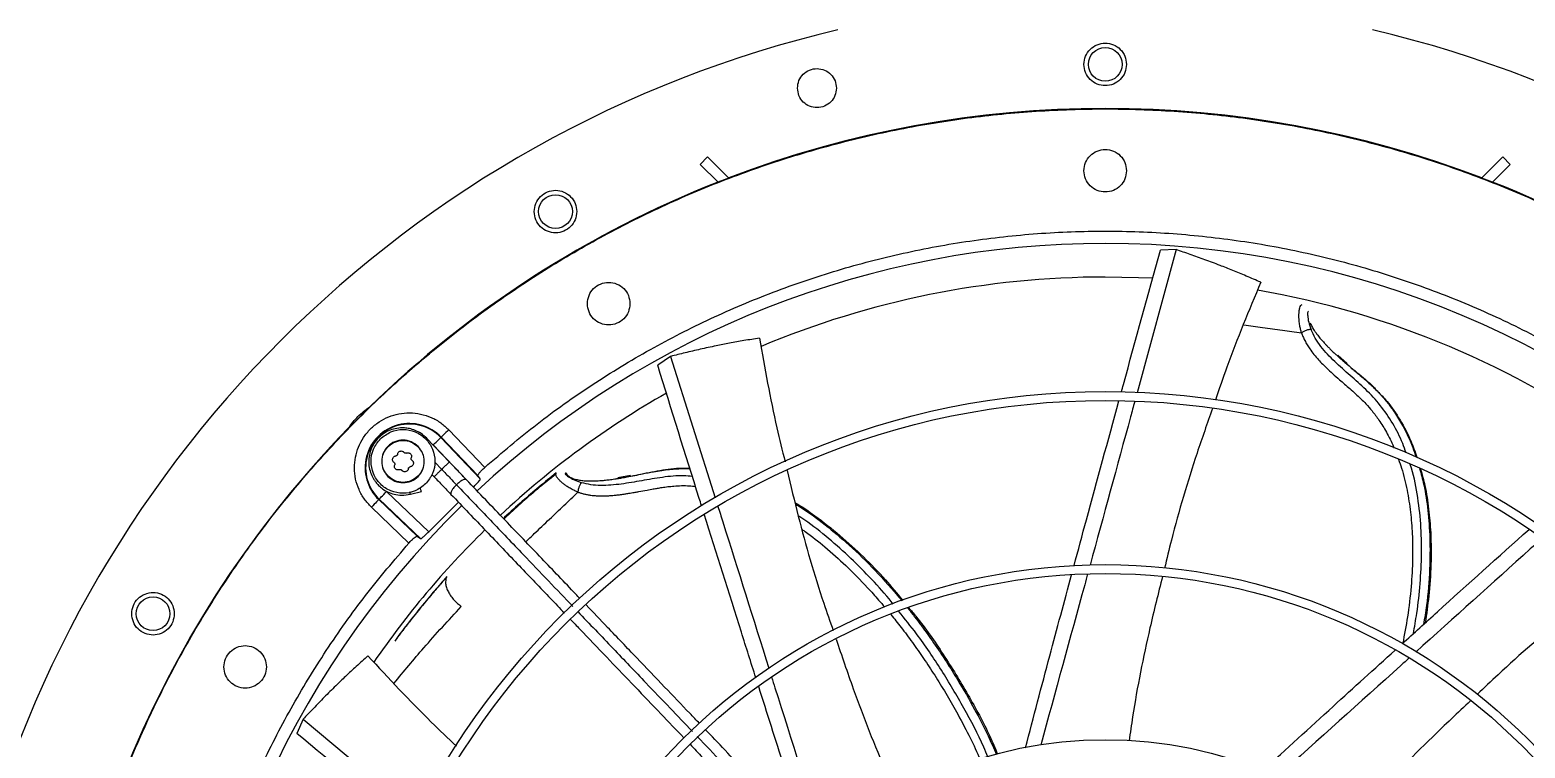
# Model space of a CAD drawing. Header units: inches. Extents: x 1229 to 1453, y -1023 to -720.
# Drawn here: x 1365.03 to 1381.62, y -740.65 to -732.67 of the extents above; entities that cross this region are included whole.
import ezdxf

# ---------------------------------------------------------------- set-up
doc = ezdxf.new("R2010")
doc.units = ezdxf.units.IN
doc.header["$MEASUREMENT"] = 0

msp = doc.modelspace()

# ---------------------------------------------------------------- linework, layer by layer
at = {"color": 18, "linetype": 'Continuous', "lineweight": 25, "true_color": 0x000000}
for p, q in [((1372.5485, -734.0827), (1372.4666, -734.1678)), ((1372.4666, -734.1678), (1372.664, -734.3652)), ((1372.7843, -734.3185), (1372.5485, -734.0827)), ((1381.1392, -734.3185), (1381.375, -734.0827)), ((1381.4569, -734.1678), (1381.2596, -734.3652)), ((1381.375, -734.0827), (1381.4569, -734.1678)), ((1377.7482, -735.1136), (1377.3153, -736.7039)), ((1377.7482, -735.1136), (1377.576, -735.1179)), ((1372.1369, -736.2995), (1371.9944, -736.3962)), ((1372.1369, -736.2995), (1372.6322, -737.8699)), ((1379.6465, -736.3793), (1379.5418, -736.2871)), ((1369.6827, -737.4727), (1369.4296, -737.2079)), ((1369.5867, -737.2007), (1369.5908, -737.1969)), ((1370.0249, -737.6591), (1369.5867, -737.2007)), ((1369.5908, -737.1969), (1369.998, -737.6229)), ((1369.6761, -737.1153), (1370.0745, -737.532)), ((1369.9494, -737.751), (1369.5014, -737.2823)), ((1369.5211, -737.4746), (1369.5973, -737.5543)), ((1369.488, -737.6109), (1369.5119, -737.6359)), ((1370.0249, -737.6591), (1369.998, -737.6229)), ((1370.9696, -737.6015), (1370.9707, -737.6039)), ((1370.9784, -737.5953), (1370.9698, -737.5973)), ((1370.9784, -737.5953), (1370.9801, -737.5988)), ((1370.9826, -737.6008), (1370.9784, -737.5953)), ((1370.9868, -737.6097), (1370.9857, -737.6062)), ((1371.6918, -737.6243), (1371.5519, -737.6491)), ((1368.9833, -737.8004), (1369.452, -738.2484)), ((1369.2486, -737.8314), (1369.3708, -737.8016)), ((1369.233, -738.3736), (1368.8162, -737.9752)), ((1368.8978, -737.8898), (1368.9017, -737.8858)), ((1369.3239, -738.2971), (1368.8978, -737.8898)), ((1369.3601, -738.324), (1368.9017, -737.8858)), ((1369.452, -738.2484), (1369.7819, -737.9185)), ((1369.3239, -738.2971), (1369.3601, -738.324)), ((1368.0581, -740.3306), (1367.9904, -740.4889)), ((1368.0581, -740.3306), (1369.3219, -741.3824))]:
    msp.add_line(p, q, dxfattribs=at)
at = {"color": 18, "linetype": 'Continuous', "lineweight": 25, "true_color": 0x000000, "flags": 128}
for points in [[(1377.4881, -735.4324), (1377.332, -735.4252), (1376.9618, -735.4183)], [(1369.5014, -737.2823), (1369.5178, -737.2666), (1369.5337, -737.2514), (1369.5483, -737.2374), (1369.5612, -737.2251), (1369.5718, -737.2149), (1369.5798, -737.2073), (1369.5848, -737.2025), (1369.5867, -737.2007)], [(1369.6761, -737.1153), (1369.6596, -737.131), (1369.6438, -737.1462), (1369.6292, -737.1602), (1369.6163, -737.1725), (1369.6057, -737.1826), (1369.5977, -737.1902), (1369.5926, -737.195), (1369.5908, -737.1969)], [(1368.9017, -737.8858), (1368.9035, -737.8839), (1368.9083, -737.8788), (1368.9159, -737.8709), (1368.9261, -737.8602), (1368.9384, -737.8474), (1368.9524, -737.8327), (1368.9675, -737.8169), (1368.9833, -737.8004)], [(1368.8978, -737.8898), (1368.896, -737.8917), (1368.8912, -737.8967), (1368.8836, -737.9047), (1368.8734, -737.9153), (1368.8611, -737.9282), (1368.8471, -737.9428), (1368.832, -737.9587), (1368.8162, -737.9752)]]:
    msp.add_lwpolyline(points, dxfattribs=at)
at = {"color": 18, "linetype": 'Continuous', "lineweight": 25, "true_color": 0x000000}
for centre, radius in [((1376.9618, -733.0561), 0.1875), ((1376.9618, -745.2608), 11.7126), ((1370.8594, -734.6912), 0.1875), ((1376.9618, -745.2608), 8.5704), ((1376.9618, -745.2608), 8.472), ((1376.9618, -745.2608), 6.6478), ((1376.9618, -745.2608), 6.5493), ((1366.3922, -739.1584), 0.1875), ((1376.9618, -745.2608), 4.7037)]:
    msp.add_circle(centre, radius, dxfattribs=at)
for centre, radius, start, end in [((1376.9618, -745.2608), 12.9331, 103.26667, 166.73333), ((1376.9618, -745.2608), 12.9331, 13.26667, 76.73333), ((1376.9618, -745.2608), 11.7147, 69.09994, 110.90006), ((1376.9618, -745.2608), 11.7147, 111.53134, 134.20264), ((1376.9618, -745.2608), 11.7147, 45.79736, 68.46866), ((1376.9618, -745.2608), 10.2157, 90, 133.03686), ((1376.9618, -745.2608), 10.2157, 44.36303, 90), ((1376.9618, -745.2608), 9.8425, 90, 112.84339), ((1376.9618, -745.2608), 9.8425, 54.20961, 80.11304), ((1376.9618, -745.2608), 9.8425, 119.66087, 133.01249), ((1369.2365, -737.5355), 0.4901, 43.70945, 226.29055), ((1376.9618, -745.2608), 11.7147, 135.79736, 158.46866), ((1369.2365, -737.5355), 0.4845, 43.70945, 226.29055), ((1376.9618, -745.2608), 10.2157, 134.36248, 223.03765), ((1376.9618, -745.2608), 9.8425, 134.38828, 145.56385)]:
    msp.add_arc(centre, radius, start, end, dxfattribs=at)
for points, knots in [([(1376.7255, -733.0561), (1376.7291, -733.0253), (1376.7361, -732.9635), (1376.7906, -732.8849), (1376.8688, -732.8322), (1376.9618, -732.8137), (1377.0547, -732.8322), (1377.1329, -732.8849), (1377.1874, -732.9635), (1377.1945, -733.0253), (1377.198, -733.0561)], [0, 0, 0, 0, 0.1245349, 0.2497054, 0.3748574, 0.4999969, 0.6251426, 0.7502946, 0.8754651, 1, 1, 1, 1]), ([(1377.198, -733.0561), (1377.1944, -733.0873), (1377.1872, -733.1495), (1377.1321, -733.228), (1377.0541, -733.2801), (1376.9618, -733.2984), (1376.8694, -733.2801), (1376.7914, -733.228), (1376.7364, -733.1495), (1376.7292, -733.0873), (1376.7255, -733.0561)], [0, 0, 0, 0, 0.1262511, 0.2513295, 0.3756274, 0.5000031, 0.6243726, 0.7486705, 0.8737489, 1, 1, 1, 1]), ([(1373.5457, -733.3198), (1373.5489, -733.2914), (1373.5555, -733.2346), (1373.6057, -733.1625), (1373.6775, -733.1144), (1373.7629, -733.0976), (1373.8481, -733.1149), (1373.9196, -733.1634), (1373.9692, -733.2355), (1373.9755, -733.2918), (1373.9787, -733.3198)], [0, 0, 0, 0, 0.1252412, 0.2504823, 0.3757092, 0.5009322, 0.6261603, 0.7514072, 0.8764868, 1, 1, 1, 1]), ([(1373.9787, -733.3198), (1373.9754, -733.3483), (1373.9689, -733.405), (1373.9189, -733.4769), (1373.8477, -733.5249), (1373.763, -733.5419), (1373.6781, -733.5255), (1373.6063, -733.4778), (1373.5556, -733.4056), (1373.549, -733.3484), (1373.5457, -733.3198)], [0, 0, 0, 0, 0.1255135, 0.2499867, 0.3743935, 0.4988922, 0.6232597, 0.7479394, 0.8738314, 1, 1, 1, 1]), ([(1365.2522, -745.2608), (1365.2571, -745.0053), (1365.2667, -744.4944), (1365.3447, -743.7313), (1365.4689, -742.9748), (1365.6432, -742.228), (1365.8657, -741.4942), (1366.1359, -740.7766), (1366.4523, -740.0781), (1366.8138, -739.4019), (1367.2187, -738.7507), (1367.6653, -738.1274), (1368.1518, -737.5347), (1368.676, -736.975), (1369.2356, -736.4508), (1369.8284, -735.9644), (1370.4517, -735.5177), (1371.1028, -735.1128), (1371.7791, -734.7513), (1372.4775, -734.4349), (1373.1952, -734.1648), (1373.929, -733.9422), (1374.6757, -733.7681), (1375.4323, -733.6432), (1376.1954, -733.568), (1376.9618, -733.5429), (1377.7282, -733.568), (1378.4913, -733.6432), (1379.2478, -733.7681), (1379.9946, -733.9422), (1380.7284, -734.1648), (1381.446, -734.4349), (1382.1445, -734.7513), (1382.8207, -735.1128), (1383.4719, -735.5177), (1384.0952, -735.9644), (1384.6879, -736.4508), (1385.2476, -736.975), (1385.7717, -737.5347), (1386.2582, -738.1274), (1386.7048, -738.7507), (1387.1098, -739.4019), (1387.4712, -740.0781), (1387.7877, -740.7766), (1388.0578, -741.4942), (1388.2803, -742.228), (1388.4547, -742.9748), (1388.5788, -743.7313), (1388.6568, -744.4944), (1388.6665, -745.0053), (1388.6713, -745.2608)], [0, 0, 0, 0, 0.0208333, 0.0416667, 0.0625, 0.0833333, 0.1041667, 0.125, 0.1458333, 0.1666667, 0.1875, 0.2083334, 0.2291667, 0.25, 0.2708334, 0.2916666, 0.3125, 0.3333333, 0.3541667, 0.375, 0.3958333, 0.4166666, 0.4375001, 0.4583333, 0.4791667, 0.5, 0.5208333, 0.5416667, 0.5625, 0.5833334, 0.6041667, 0.625, 0.6458334, 0.6666667, 0.6875, 0.7083334, 0.7291667, 0.75, 0.7708333, 0.7916667, 0.8125, 0.8333333, 0.8541667, 0.875, 0.8958333, 0.9166667, 0.9375, 0.9583333, 0.9791667, 1, 1, 1, 1]), ([(1376.7255, -734.2372), (1376.7291, -734.2063), (1376.7362, -734.1444), (1376.7908, -734.0658), (1376.8689, -734.0133), (1376.9618, -733.9948), (1377.0546, -734.0133), (1377.1327, -734.0658), (1377.1873, -734.1444), (1377.1944, -734.2063), (1377.198, -734.2372)], [0, 0, 0, 0, 0.1249991, 0.2500007, 0.3749975, 0.4999969, 0.6250025, 0.7499993, 0.8750009, 1, 1, 1, 1]), ([(1377.198, -734.2372), (1377.1944, -734.2681), (1377.1873, -734.3299), (1377.1327, -734.4086), (1377.0546, -734.4611), (1376.9618, -734.4795), (1376.8689, -734.4611), (1376.7908, -734.4086), (1376.7362, -734.3299), (1376.7291, -734.2681), (1376.7255, -734.2372)], [0, 0, 0, 0, 0.1249991, 0.2500007, 0.3749975, 0.5000031, 0.6250025, 0.7499993, 0.8750009, 1, 1, 1, 1]), ([(1370.6232, -734.6912), (1370.6268, -734.6602), (1370.6339, -734.5981), (1370.689, -734.5193), (1370.7676, -734.4668), (1370.8609, -734.4488), (1370.954, -734.4679), (1371.0317, -734.5212), (1371.0853, -734.5997), (1371.0922, -734.6608), (1371.0956, -734.6912)], [0, 0, 0, 0, 0.12549, 0.2509626, 0.3764296, 0.5019059, 0.6273907, 0.7528825, 0.8772355, 1, 1, 1, 1]), ([(1371.0956, -734.6912), (1371.0921, -734.722), (1371.0851, -734.7836), (1371.0309, -734.862), (1370.9534, -734.9146), (1370.8611, -734.9335), (1370.7684, -734.9158), (1370.6896, -734.8638), (1370.6341, -734.7849), (1370.6268, -734.7224), (1370.6232, -734.6912)], [0, 0, 0, 0, 0.1245781, 0.2488759, 0.3733742, 0.4977534, 0.6221004, 0.7475169, 0.8737596, 1, 1, 1, 1]), ([(1370.0745, -737.532), (1370.2656, -737.3689), (1370.6476, -737.0425), (1371.2639, -736.6075), (1371.9078, -736.2154), (1372.5792, -735.872), (1373.2735, -735.5781), (1373.9875, -735.3355), (1374.7171, -735.1455), (1375.4587, -735.009), (1376.2082, -734.9269), (1376.9618, -734.8994), (1377.7153, -734.9269), (1378.4648, -735.009), (1379.2064, -735.1455), (1379.9361, -735.3355), (1380.65, -735.5781), (1381.3444, -735.872), (1382.0157, -736.2154), (1382.6596, -736.6075), (1383.2759, -737.0425), (1383.658, -737.3689), (1383.849, -737.532)], [0, 0, 0, 0, 0.04999991, 0.09999992, 0.14999988, 0.19999993, 0.25, 0.30000004, 0.35000001, 0.40000012, 0.45000007, 0.49999985, 0.54999995, 0.5999999, 0.65000001, 0.69999997, 0.75000002, 0.80000009, 0.85, 0.89999996, 0.94999997, 1, 1, 1, 1]), ([(1377.1408, -736.6945), (1377.1483, -736.6673), (1377.2922, -736.14), (1377.4379, -735.6154), (1377.576, -735.1179)], [0, 0, 0, 0, 0.0516093, 1, 1, 1, 1]), ([(1378.6883, -735.4763), (1378.6348, -735.453), (1378.5315, -735.4078), (1378.3806, -735.3457), (1378.2275, -735.2851), (1378.0703, -735.2259), (1377.9076, -735.1674), (1377.8006, -735.1313), (1377.7482, -735.1136)], [0, 0, 0, 0, 0.1737125, 0.335418, 0.4850755, 0.6632663, 0.8349168, 1, 1, 1, 1]), ([(1371.2137, -735.7141), (1371.2173, -735.6831), (1371.2244, -735.6213), (1371.279, -735.5427), (1371.3571, -735.4901), (1371.45, -735.4717), (1371.5428, -735.4901), (1371.6209, -735.5427), (1371.6755, -735.6213), (1371.6826, -735.6831), (1371.6862, -735.7141)], [0, 0, 0, 0, 0.1249991, 0.2499977, 0.3749989, 0.4999982, 0.6249976, 0.7499987, 0.8750009, 1, 1, 1, 1]), ([(1378.6883, -735.4763), (1378.5573, -735.7889), (1378.3766, -736.2202), (1378.2264, -736.6628), (1378.185, -736.7848)], [0, 0, 0, 0, 0.7245334, 1, 1, 1, 1]), ([(1371.6862, -735.7141), (1371.6826, -735.745), (1371.6755, -735.8068), (1371.6209, -735.8854), (1371.5428, -735.938), (1371.45, -735.9564), (1371.3571, -735.938), (1371.279, -735.8854), (1371.2244, -735.8068), (1371.2173, -735.745), (1371.2137, -735.7141)], [0, 0, 0, 0, 0.1249998, 0.2500013, 0.3750024, 0.5000018, 0.6250011, 0.7500022, 0.8750002, 1, 1, 1, 1]), ([(1379.14, -736.0372), (1379.1365, -736.0251), (1379.1286, -735.9979), (1379.1197, -735.9531), (1379.114, -735.9084), (1379.1116, -735.8674), (1379.1118, -735.8315), (1379.1146, -735.7941), (1379.1211, -735.7599), (1379.1314, -735.7293), (1379.1413, -735.7258), (1379.1465, -735.724)], [0, 0, 0, 0, 0.0797533, 0.1782755, 0.2969961, 0.3878827, 0.4805779, 0.5825761, 0.7201844, 0.853487, 1, 1, 1, 1]), ([(1379.2175, -735.798), (1379.2141, -735.7986), (1379.2071, -735.7999), (1379.2076, -735.8472), (1379.2166, -735.9157), (1379.2362, -735.9738), (1379.2461, -736.0028)], [0, 0, 0, 0, 0.2444645, 0.4943335, 0.7479228, 1, 1, 1, 1]), ([(1378.4996, -735.9488), (1378.5695, -735.9586), (1378.7124, -735.9787), (1378.9258, -736.009), (1379.0693, -736.0279), (1379.14, -736.0372)], [0, 0, 0, 0, 0.326792, 0.6684213, 1, 1, 1, 1]), ([(1379.2461, -736.0028), (1379.2436, -736.0023), (1379.2384, -736.0012), (1379.2274, -736.0017), (1379.214, -736.004), (1379.1985, -736.0083), (1379.1823, -736.0142), (1379.1666, -736.0214), (1379.1521, -736.0292), (1379.1439, -736.0346), (1379.14, -736.0372)], [0, 0, 0, 0, 0.1149807, 0.2381364, 0.3674316, 0.500006, 0.6325778, 0.7618708, 0.8850249, 1, 1, 1, 1]), ([(1379.14, -736.0372), (1379.1452, -736.0515), (1379.156, -736.081), (1379.1769, -736.1254), (1379.2019, -736.1708), (1379.2355, -736.2229), (1379.2777, -736.279), (1379.3265, -736.3355), (1379.3745, -736.3859), (1379.4262, -736.4364), (1379.4888, -736.4941), (1379.574, -736.5694), (1379.6605, -736.6436), (1379.7396, -736.7136), (1379.7997, -736.7698), (1379.8612, -736.8322), (1379.9292, -736.9104), (1380.0064, -737.0135), (1380.0876, -737.1457), (1380.1425, -737.2517), (1380.1675, -737.3145), (1380.1699, -737.3205)], [0, 0, 0, 0, 0.0273161, 0.0563296, 0.0869677, 0.1187169, 0.165398, 0.2104306, 0.2503315, 0.2887063, 0.3394777, 0.4034158, 0.4948598, 0.5485889, 0.5987234, 0.6476001, 0.7107189, 0.7885468, 0.8811132, 0.9885517, 1, 1, 1, 1]), ([(1379.2346, -735.9263), (1379.241, -735.9399), (1379.2536, -735.9672), (1379.2778, -736.0059), (1379.3024, -736.0413), (1379.3295, -736.0768), (1379.3633, -736.1173), (1379.3963, -736.1538), (1379.425, -736.1839), (1379.45, -736.2093), (1379.4783, -736.237), (1379.5068, -736.2641), (1379.526, -736.2817), (1379.5345, -736.2895)], [0, 0, 0, 0, 0.1176237, 0.2352945, 0.3088833, 0.3993932, 0.5172332, 0.6329833, 0.696085, 0.7668556, 0.8452754, 0.9312976, 1, 1, 1, 1]), ([(1380.3014, -737.3723), (1380.2893, -737.3369), (1380.25, -737.2224), (1380.1558, -737.0426), (1380.019, -736.8393), (1379.8561, -736.6658), (1379.6818, -736.5134), (1379.5091, -736.3616), (1379.3763, -736.2216), (1379.2901, -736.0984), (1379.2606, -736.0344), (1379.2461, -736.0028)], [0, 0, 0, 0, 0.06172613, 0.20011546, 0.33879339, 0.47720265, 0.61248728, 0.74506003, 0.87459915, 0.93807949, 1, 1, 1, 1]), ([(1373.1239, -736.0963), (1373.0663, -736.1056), (1372.955, -736.1235), (1372.7944, -736.1528), (1372.6328, -736.1846), (1372.4686, -736.2198), (1372.3001, -736.2586), (1372.1906, -736.2861), (1372.1369, -736.2995)], [0, 0, 0, 0, 0.1737121, 0.3354186, 0.4850768, 0.6632669, 0.834917, 1, 1, 1, 1]), ([(1373.1239, -736.0963), (1373.1827, -736.4301), (1373.2639, -736.8908), (1373.3769, -737.3444), (1373.408, -737.4695)], [0, 0, 0, 0, 0.7243415, 1, 1, 1, 1]), ([(1379.5345, -736.2895), (1379.5376, -736.2924), (1379.5465, -736.3006), (1379.563, -736.3154), (1379.585, -736.3349), (1379.6085, -736.3553), (1379.6304, -736.3742), (1379.6484, -736.3896), (1379.6919, -736.4265), (1379.7503, -736.4754), (1379.8211, -736.5356), (1379.8763, -736.5841), (1379.928, -736.6317), (1379.9791, -736.6819), (1380.0289, -736.7353), (1380.0901, -736.8071), (1380.167, -736.909), (1380.2463, -737.0354), (1380.3174, -737.1731), (1380.3718, -737.2961), (1380.4001, -737.3804), (1380.412, -737.4158)], [0, 0, 0, 0, 0.0086914, 0.0251817, 0.0460005, 0.0700226, 0.0901404, 0.1065454, 0.1195357, 0.2099486, 0.2672003, 0.3159831, 0.3655041, 0.4157714, 0.4667558, 0.5184192, 0.6120875, 0.7302013, 0.8225324, 0.9257043, 1, 1, 1, 1]), ([(1372.4804, -737.9565), (1372.472, -737.93), (1372.3082, -737.4091), (1372.1472, -736.8894), (1371.9944, -736.3962)], [0, 0, 0, 0, 0.0508104, 1, 1, 1, 1]), ([(1379.6466, -736.3859), (1379.6751, -736.4102), (1379.7669, -736.4885), (1379.8831, -736.5778), (1379.9585, -736.6603), (1379.9778, -736.6814)], [0, 0, 0, 0, 0.2506941, 0.8084089, 1, 1, 1, 1]), ([(1379.9834, -736.6873), (1380.0197, -736.724), (1380.1142, -736.8195), (1380.2386, -737.0051), (1380.3498, -737.214), (1380.3997, -737.3581), (1380.4212, -737.4199)], [0, 0, 0, 0, 0.1847245, 0.4810938, 0.7775394, 1, 1, 1, 1]), ([(1368.5637, -737.0933), (1368.5963, -737.049), (1368.6614, -736.9604), (1368.75, -736.8953), (1368.7943, -736.8628)], [0, 0, 0, 0, 0.5000028, 1, 1, 1, 1]), ([(1376.6159, -738.6238), (1376.6615, -738.4542), (1376.8258, -737.8431), (1376.9928, -737.2346), (1377.1134, -736.795)], [0, 0, 0, 0, 0.2775205, 1, 1, 1, 1]), ([(1377.2886, -736.802), (1377.2733, -736.8584), (1377.1087, -737.4631), (1376.9429, -738.0698), (1376.7926, -738.6199)], [0, 0, 0, 0, 0.0932151, 1, 1, 1, 1]), ([(1378.1526, -736.8782), (1378.0944, -737.0432), (1377.9245, -737.5246), (1377.748, -738.1173), (1377.6449, -738.5479), (1377.6199, -738.6524)], [0, 0, 0, 0, 0.2831934, 0.8261353, 1, 1, 1, 1]), ([(1368.8162, -737.9752), (1368.7893, -737.9463), (1368.7345, -737.8877), (1368.6755, -737.7803), (1368.6374, -737.6628), (1368.6243, -737.5406), (1368.6353, -737.4205), (1368.6692, -737.3056), (1368.7255, -737.1982), (1368.8035, -737.1025), (1368.8991, -737.0245), (1369.0065, -736.9683), (1369.1215, -736.9344), (1369.2415, -736.9233), (1369.3638, -736.9364), (1369.4813, -736.9745), (1369.5886, -737.0335), (1369.6473, -737.0883), (1369.6761, -737.1153)], [0, 0, 0, 0, 0.0609947, 0.1240598, 0.1879932, 0.2514896, 0.3132964, 0.3737125, 0.4362122, 0.4999988, 0.5637862, 0.626287, 0.6867033, 0.7485096, 0.8120063, 0.8759386, 0.9390043, 1, 1, 1, 1]), ([(1369.4311, -737.2095), (1369.4106, -737.1906), (1369.3717, -737.1548), (1369.3048, -737.1205), (1369.2423, -737.1011), (1369.1737, -737.0918), (1369.1006, -737.0958), (1369.0232, -737.1172), (1368.9537, -737.1531), (1368.8924, -737.2033), (1368.8427, -737.2658), (1368.8073, -737.3372), (1368.7877, -737.4146), (1368.7848, -737.4938), (1368.7982, -737.5697), (1368.821, -737.6274), (1368.8447, -737.669), (1368.8672, -737.7009), (1368.8978, -737.7355), (1368.9405, -737.7723), (1368.9975, -737.807), (1369.0697, -737.8335), (1369.1566, -737.8466), (1369.2173, -737.8366), (1369.2493, -737.8313)], [0, 0, 0, 0, 0.0533831, 0.1009344, 0.1426439, 0.1785059, 0.2332135, 0.2817711, 0.3315184, 0.3821159, 0.4327466, 0.4833787, 0.5340106, 0.5846419, 0.6342275, 0.6807576, 0.7028805, 0.7260425, 0.7554166, 0.7913145, 0.8337298, 0.8826566, 0.938083, 1, 1, 1, 1]), ([(1368.9163, -737.2154), (1368.9529, -737.1863), (1369.026, -737.1283), (1369.1674, -737.1028), (1369.3059, -737.1299), (1369.424, -737.2088), (1369.5029, -737.3269), (1369.53, -737.4655), (1369.5045, -737.6068), (1369.4465, -737.6799), (1369.4174, -737.7165)], [0, 0, 0, 0, 0.1249999, 0.2500017, 0.3749993, 0.5000028, 0.6250011, 0.7500014, 0.8750017, 1, 1, 1, 1]), ([(1369.4311, -737.2095), (1369.4306, -737.21), (1369.4299, -737.2106), (1369.4219, -737.2183), (1369.4204, -737.2198)], [0, 0, 0, 0, 0.81299953, 1, 1, 1, 1]), ([(1369.4174, -737.7165), (1369.3809, -737.7455), (1369.3078, -737.8035), (1369.1664, -737.829), (1369.0279, -737.8019), (1368.9098, -737.723), (1368.8309, -737.6049), (1368.8038, -737.4664), (1368.8293, -737.325), (1368.8873, -737.2519), (1368.9163, -737.2154)], [0, 0, 0, 0, 0.1250027, 0.2499997, 0.375001, 0.5000001, 0.6250003, 0.7500001, 0.8749998, 1, 1, 1, 1]), ([(1369.3339, -737.2989), (1369.3095, -737.2795), (1369.2608, -737.2408), (1369.1666, -737.2239), (1369.0742, -737.2419), (1368.9955, -737.2945), (1368.9429, -737.3732), (1368.9248, -737.4656), (1368.9418, -737.5598), (1368.9805, -737.6086), (1368.9999, -737.633)], [0, 0, 0, 0, 0.1250006, 0.2499996, 0.3749985, 0.4999991, 0.6250002, 0.7499996, 0.8749982, 1, 1, 1, 1]), ([(1369.0023, -737.6305), (1368.9832, -737.6065), (1368.9451, -737.5585), (1368.9284, -737.4656), (1368.9462, -737.3746), (1368.998, -737.297), (1369.0756, -737.2452), (1369.1666, -737.2274), (1369.2594, -737.2441), (1369.3075, -737.2823), (1369.3315, -737.3013)], [0, 0, 0, 0, 0.1250013, 0.2500004, 0.3749996, 0.5000009, 0.6250024, 0.7500004, 0.8749985, 1, 1, 1, 1]), ([(1368.9999, -737.633), (1369.0242, -737.6523), (1369.073, -737.691), (1369.1672, -737.708), (1369.2596, -737.6899), (1369.3383, -737.6373), (1369.3909, -737.5586), (1369.4089, -737.4662), (1369.392, -737.372), (1369.3533, -737.3233), (1369.3339, -737.2989)], [0, 0, 0, 0, 0.1250015, 0.2500013, 0.3750011, 0.5000027, 0.6250018, 0.7500013, 0.8750016, 1, 1, 1, 1]), ([(1369.3315, -737.3013), (1369.3506, -737.3253), (1369.3887, -737.3734), (1369.4054, -737.4662), (1369.3876, -737.5572), (1369.3358, -737.6348), (1369.2582, -737.6867), (1369.1672, -737.7045), (1369.0743, -737.6877), (1369.0263, -737.6496), (1369.0023, -737.6305)], [0, 0, 0, 0, 0.1249984, 0.2499994, 0.3750005, 0.4999989, 0.6250006, 0.7499994, 0.8749982, 1, 1, 1, 1]), ([(1369.1068, -737.3855), (1369.1077, -737.3813), (1369.1095, -737.3735), (1369.1164, -737.3635), (1369.1253, -737.356), (1369.1362, -737.3513), (1369.1479, -737.3499), (1369.1594, -737.352), (1369.1704, -737.3572), (1369.1758, -737.3631), (1369.1787, -737.3662)], [0, 0, 0, 0, 0.1362469, 0.2546153, 0.3795906, 0.5000319, 0.6204035, 0.7454565, 0.863771, 1, 1, 1, 1]), ([(1369.2065, -737.3737), (1369.204, -737.3744), (1369.1991, -737.3759), (1369.1912, -737.375), (1369.184, -737.3719), (1369.1805, -737.3681), (1369.1787, -737.3662)], [0, 0, 0, 0, 0.2559954, 0.4999227, 0.7439205, 1, 1, 1, 1]), ([(1369.2065, -737.3737), (1369.2106, -737.3724), (1369.2182, -737.37), (1369.2303, -737.371), (1369.2414, -737.3748), (1369.2474, -737.3799), (1369.2504, -737.3824)], [0, 0, 0, 0, 0.2724809, 0.5090867, 0.7591268, 1, 1, 1, 1]), ([(1369.0672, -737.4778), (1369.064, -737.4749), (1369.0582, -737.4694), (1369.0529, -737.4585), (1369.0509, -737.447), (1369.0523, -737.4352), (1369.0569, -737.4243), (1369.0645, -737.4154), (1369.0745, -737.4085), (1369.0823, -737.4068), (1369.0865, -737.4058)], [0, 0, 0, 0, 0.13623757, 0.25456346, 0.37957184, 0.49997541, 0.62037304, 0.74539729, 0.86373723, 1, 1, 1, 1]), ([(1369.0672, -737.4778), (1369.0691, -737.4795), (1369.0729, -737.483), (1369.076, -737.4903), (1369.0769, -737.4981), (1369.0754, -737.503), (1369.0746, -737.5055)], [0, 0, 0, 0, 0.2560094, 0.5000574, 0.745935, 1, 1, 1, 1]), ([(1369.0834, -737.5494), (1369.0809, -737.5465), (1369.0758, -737.5405), (1369.0719, -737.5293), (1369.071, -737.5172), (1369.0734, -737.5096), (1369.0746, -737.5055)], [0, 0, 0, 0, 0.2407678, 0.4908057, 0.7274845, 1, 1, 1, 1]), ([(1369.1068, -737.3855), (1369.1062, -737.3881), (1369.1051, -737.393), (1369.1003, -737.3994), (1369.094, -737.4041), (1369.089, -737.4052), (1369.0865, -737.4058)], [0, 0, 0, 0, 0.2560281, 0.4999487, 0.7438871, 1, 1, 1, 1]), ([(1369.227, -737.5463), (1369.2276, -737.5438), (1369.2287, -737.5388), (1369.2334, -737.5325), (1369.2398, -737.5278), (1369.2448, -737.5266), (1369.2473, -737.526)], [0, 0, 0, 0, 0.256007, 0.5000525, 0.7440013, 1, 1, 1, 1]), ([(1369.2666, -737.4541), (1369.2697, -737.4569), (1369.2756, -737.4624), (1369.2808, -737.4733), (1369.2829, -737.4849), (1369.2815, -737.4966), (1369.2769, -737.5074), (1369.2695, -737.5163), (1369.2595, -737.5232), (1369.2515, -737.5251), (1369.2473, -737.526)], [0, 0, 0, 0, 0.1334912, 0.2559833, 0.3784611, 0.4992475, 0.6215184, 0.7395061, 0.8618418, 1, 1, 1, 1]), ([(1369.2504, -737.3824), (1369.2529, -737.3854), (1369.258, -737.3914), (1369.2619, -737.4026), (1369.2628, -737.4148), (1369.2604, -737.4224), (1369.2591, -737.4263)], [0, 0, 0, 0, 0.2407916, 0.4908722, 0.7367046, 1, 1, 1, 1]), ([(1369.2666, -737.4541), (1369.2647, -737.4523), (1369.2609, -737.4488), (1369.2578, -737.4416), (1369.2569, -737.4337), (1369.2584, -737.4288), (1369.2591, -737.4263)], [0, 0, 0, 0, 0.25608419, 0.50011989, 0.74400881, 1, 1, 1, 1]), ([(1369.6827, -737.4727), (1369.6813, -737.474), (1369.6786, -737.4766), (1369.6581, -737.4962), (1369.6299, -737.5232), (1369.6082, -737.5439), (1369.5973, -737.5543)], [0, 0, 0, 0, 0.2570497, 0.5141005, 0.757041, 1, 1, 1, 1]), ([(1369.8702, -737.669), (1369.8395, -737.6368), (1369.7781, -737.5726), (1369.7145, -737.506), (1369.6827, -737.4727)], [0, 0, 0, 0, 0.5000064, 1, 1, 1, 1]), ([(1369.998, -737.6229), (1369.998, -737.62), (1369.998, -737.6142), (1370.0148, -737.5916), (1370.0411, -737.5629), (1370.0635, -737.5422), (1370.0745, -737.532)], [0, 0, 0, 0, 0.2528, 0.5035963, 0.7557688, 1, 1, 1, 1]), ([(1371.697, -737.6283), (1371.7337, -737.621), (1371.8521, -737.5975), (1372.0479, -737.5577), (1372.2309, -737.5348), (1372.3334, -737.5423), (1372.3516, -737.5436)], [0, 0, 0, 0, 0.168802, 0.5442795, 0.9192729, 1, 1, 1, 1]), ([(1380.2173, -737.4422), (1380.2287, -737.4752), (1380.2538, -737.5478), (1380.2847, -737.6626), (1380.3121, -737.7848), (1380.3337, -737.907), (1380.3556, -738.0686), (1380.3725, -738.2819), (1380.3758, -738.5578), (1380.3585, -738.8662), (1380.3235, -739.1806), (1380.2825, -739.3893), (1380.2634, -739.4865)], [0, 0, 0, 0, 0.0509483, 0.1121341, 0.1726799, 0.2325776, 0.2918128, 0.408677, 0.5416168, 0.6906578, 0.8558148, 1, 1, 1, 1]), ([(1380.3816, -739.3793), (1380.3951, -739.3038), (1380.4281, -739.1201), (1380.4601, -738.8238), (1380.4767, -738.492), (1380.469, -738.158), (1380.4275, -737.8268), (1380.3851, -737.6042), (1380.347, -737.4986), (1380.3463, -737.4969)], [0, 0, 0, 0, 0.121428, 0.2956198, 0.4701514, 0.6451449, 0.8207538, 0.9970952, 1, 1, 1, 1]), ([(1369.1273, -737.5582), (1369.1232, -737.5595), (1369.1156, -737.5618), (1369.1035, -737.5609), (1369.0923, -737.557), (1369.0863, -737.5519), (1369.0834, -737.5494)], [0, 0, 0, 0, 0.2724774, 0.5091791, 0.7592108, 1, 1, 1, 1]), ([(1369.1273, -737.5582), (1369.1298, -737.5574), (1369.1347, -737.5559), (1369.1425, -737.5568), (1369.1498, -737.5599), (1369.1533, -737.5637), (1369.1551, -737.5656)], [0, 0, 0, 0, 0.2558611, 0.4997984, 0.7438138, 1, 1, 1, 1]), ([(1369.227, -737.5463), (1369.226, -737.5505), (1369.2243, -737.5583), (1369.2174, -737.5683), (1369.2085, -737.5759), (1369.1976, -737.5805), (1369.1858, -737.5819), (1369.1743, -737.5799), (1369.1634, -737.5746), (1369.158, -737.5688), (1369.1551, -737.5656)], [0, 0, 0, 0, 0.1362633, 0.2546071, 0.3796223, 0.5000185, 0.6204411, 0.7454475, 0.8637643, 1, 1, 1, 1]), ([(1369.5973, -737.5543), (1369.5864, -737.5647), (1369.5647, -737.5855), (1369.5365, -737.6125), (1369.516, -737.632), (1369.5133, -737.6346), (1369.5119, -737.6359)], [0, 0, 0, 0, 0.242959, 0.4858995, 0.7429503, 1, 1, 1, 1]), ([(1369.5119, -737.6359), (1369.5437, -737.6692), (1369.6073, -737.7358), (1369.6687, -737.8), (1369.6994, -737.8322)], [0, 0, 0, 0, 0.4999993, 1, 1, 1, 1]), ([(1369.5973, -737.5543), (1369.6283, -737.5867), (1369.6836, -737.6446), (1369.7369, -737.7004), (1369.7604, -737.725)], [0, 0, 0, 0, 0.5599007, 1, 1, 1, 1]), ([(1369.8702, -737.669), (1369.8656, -737.6668), (1369.8562, -737.6625), (1369.8277, -737.6736), (1369.794, -737.6949), (1369.7716, -737.7149), (1369.7604, -737.725)], [0, 0, 0, 0, 0.2570584, 0.5141067, 0.7570491, 1, 1, 1, 1]), ([(1371.1313, -738.9887), (1371.1164, -738.973), (1370.9742, -738.8242), (1370.6971, -738.5343), (1370.2912, -738.1095), (1370.0136, -737.819), (1369.8702, -737.669)], [0, 0, 0, 0, 0.03525774, 0.33511664, 0.65658979, 1, 1, 1, 1]), ([(1369.9494, -737.751), (1369.9602, -737.7406), (1369.9823, -737.7194), (1370.0083, -737.6904), (1370.0249, -737.6678), (1370.0249, -737.662), (1370.0249, -737.6591)], [0, 0, 0, 0, 0.2447901, 0.4967499, 0.747377, 1, 1, 1, 1]), ([(1370.8686, -737.5938), (1370.8046, -737.6455), (1370.6769, -737.7483), (1370.4861, -737.9132), (1370.3545, -738.0303), (1370.2863, -738.0953), (1370.2818, -738.0996)], [0, 0, 0, 0, 0.318639, 0.6348368, 0.9754512, 1, 1, 1, 1]), ([(1370.8661, -737.6051), (1370.7964, -737.6615), (1370.599, -737.8212), (1370.4084, -737.9891), (1370.2916, -738.1024), (1370.2879, -738.1061)], [0, 0, 0, 0, 0.3460011, 0.9791354, 1, 1, 1, 1]), ([(1371.1085, -737.807), (1371.0968, -737.8022), (1371.0707, -737.7914), (1371.0301, -737.7705), (1370.9916, -737.7471), (1370.9581, -737.7233), (1370.9301, -737.7008), (1370.9026, -737.6753), (1370.8796, -737.6487), (1370.8594, -737.6156), (1370.865, -737.6024), (1370.8686, -737.5938)], [0, 0, 0, 0, 0.0721181, 0.1612124, 0.2685639, 0.3507313, 0.4345639, 0.5268108, 0.6512456, 0.7717877, 1, 1, 1, 1]), ([(1370.9698, -737.5973), (1370.9682, -737.6003), (1370.9648, -737.6066), (1371.0022, -737.6357), (1371.0612, -737.6714), (1371.119, -737.6922), (1371.1478, -737.7026)], [0, 0, 0, 0, 0.2444642, 0.49433304, 0.74791804, 1, 1, 1, 1]), ([(1370.9801, -737.5988), (1370.9813, -737.6016), (1370.984, -737.6082), (1370.9911, -737.6177), (1371.0005, -737.6271), (1371.0128, -737.6365), (1371.0284, -737.6455), (1371.0494, -737.6547), (1371.0802, -737.6648), (1371.1234, -737.6741), (1371.175, -737.6804), (1371.2311, -737.6835), (1371.2958, -737.6832), (1371.3523, -737.6799), (1371.3933, -737.6763), (1371.417, -737.674), (1371.4429, -737.6711), (1371.4712, -737.6676), (1371.5018, -737.6635), (1371.5281, -737.6597), (1371.5441, -737.6571), (1371.5493, -737.6563)], [0, 0, 0, 0, 0.0333148, 0.0772445, 0.1178682, 0.1551974, 0.2071835, 0.2512427, 0.3074467, 0.3993314, 0.4805216, 0.5509175, 0.6483239, 0.7559515, 0.7851921, 0.8176118, 0.8531912, 0.8919332, 0.9338188, 0.9788415, 1, 1, 1, 1]), ([(1370.9841, -737.6099), (1370.9842, -737.6093), (1370.9844, -737.6074), (1370.984, -737.6042), (1370.983, -737.6019), (1370.9826, -737.6008)], [0, 0, 0, 0, 0.2014902, 0.6048291, 1, 1, 1, 1]), ([(1371.1478, -737.7026), (1371.1458, -737.7043), (1371.1417, -737.7076), (1371.1353, -737.7165), (1371.1287, -737.7285), (1371.1224, -737.7432), (1371.117, -737.7596), (1371.1128, -737.7764), (1371.1098, -737.7925), (1371.1089, -737.8023), (1371.1085, -737.807)], [0, 0, 0, 0, 0.1149698, 0.2381288, 0.367414, 0.5000013, 0.6325818, 0.7618658, 0.885028, 1, 1, 1, 1]), ([(1372.3795, -737.6333), (1372.3478, -737.6304), (1372.2347, -737.6201), (1372.0466, -737.6403), (1371.8186, -737.68), (1371.5923, -737.7207), (1371.4001, -737.7373), (1371.2499, -737.7278), (1371.1815, -737.711), (1371.1478, -737.7026)], [0, 0, 0, 0, 0.0756621, 0.2691544, 0.4582739, 0.643608, 0.8246968, 0.9134399, 1, 1, 1, 1]), ([(1371.5493, -737.6563), (1371.5558, -737.6553), (1371.5634, -737.6541), (1371.5784, -737.6516), (1371.6067, -737.6468), (1371.692, -737.6314), (1371.8095, -737.6075), (1371.9373, -737.5823), (1372.0368, -737.5654), (1372.1235, -737.554), (1372.2061, -737.5475), (1372.2819, -737.5443), (1372.3305, -737.5463), (1372.3527, -737.5473)], [0, 0, 0, 0, 0.0241776, 0.0280487, 0.0555128, 0.1291539, 0.3462007, 0.4996841, 0.6139299, 0.7219901, 0.8237744, 0.9191673, 1, 1, 1, 1]), ([(1373.4316, -737.5668), (1373.4717, -737.7366), (1373.589, -738.2328), (1373.7608, -738.8262), (1373.9068, -739.244), (1373.9421, -739.3451)], [0, 0, 0, 0, 0.2826603, 0.8262865, 1, 1, 1, 1]), ([(1380.4509, -737.5466), (1380.4671, -737.6057), (1380.5086, -737.7567), (1380.5467, -738.0164), (1380.5696, -738.3293), (1380.565, -738.6837), (1380.5409, -739.0037), (1380.506, -739.2076), (1380.4941, -739.2773)], [0, 0, 0, 0, 0.1058804, 0.2706527, 0.4499725, 0.6438388, 0.8782324, 1, 1, 1, 1]), ([(1380.462, -737.5519), (1380.4788, -737.6128), (1380.5187, -737.7581), (1380.5545, -737.9955), (1380.5796, -738.2884), (1380.5806, -738.6122), (1380.5591, -738.9466), (1380.528, -739.1611), (1380.5136, -739.2596)], [0, 0, 0, 0, 0.1105992, 0.2640071, 0.41743, 0.6219745, 0.8265311, 1, 1, 1, 1]), ([(1369.2493, -737.8313), (1369.249, -737.8299), (1369.2484, -737.8277), (1369.2445, -737.8117), (1369.2429, -737.8051)], [0, 0, 0, 0, 0.5884561, 1, 1, 1, 1]), ([(1369.3704, -737.8002), (1369.3705, -737.8006), (1369.3709, -737.8022), (1369.3682, -737.7912), (1369.3642, -737.7747), (1369.3605, -737.7595), (1369.3594, -737.7552)], [0, 0, 0, 0, 0.1242204, 0.4894388, 0.8549694, 1, 1, 1, 1]), ([(1369.7604, -737.725), (1369.7498, -737.7357), (1369.7288, -737.7572), (1369.706, -737.7899), (1369.6936, -737.8179), (1369.6975, -737.8274), (1369.6994, -737.8322)], [0, 0, 0, 0, 0.2429525, 0.4859068, 0.7429533, 1, 1, 1, 1]), ([(1369.6994, -737.8322), (1369.8295, -737.9683), (1370.0816, -738.2321), (1370.4507, -738.6183), (1370.7402, -738.9213), (1370.9073, -739.0961), (1370.9582, -739.1494)], [0, 0, 0, 0, 0.3121182, 0.6050759, 0.8796402, 1, 1, 1, 1]), ([(1369.7604, -737.725), (1369.8858, -737.8562), (1370.1323, -738.1142), (1370.4733, -738.471), (1370.7789, -738.7908), (1370.9629, -738.9833), (1371.0534, -739.078)], [0, 0, 0, 0, 0.29296235, 0.57603534, 0.79157799, 1, 1, 1, 1]), ([(1370.5293, -738.3587), (1370.5606, -738.3286), (1370.6482, -738.2443), (1370.7904, -738.1106), (1370.9527, -737.9572), (1371.057, -737.8566), (1371.1085, -737.807)], [0, 0, 0, 0, 0.1622514, 0.4551004, 0.731116, 1, 1, 1, 1]), ([(1371.1085, -737.807), (1371.1193, -737.8107), (1371.1414, -737.8182), (1371.1763, -737.8275), (1371.2132, -737.8355), (1371.2475, -737.841), (1371.2833, -737.8452), (1371.3228, -737.8482), (1371.369, -737.8496), (1371.4165, -737.8489), (1371.4501, -737.8472), (1371.4852, -737.8447), (1371.521, -737.8416), (1371.5711, -737.8357), (1371.6107, -737.8302), (1371.6416, -737.8255), (1371.6637, -737.822), (1371.6896, -737.8178), (1371.7173, -737.8131), (1371.7438, -737.8085), (1371.7654, -737.8046), (1371.809, -737.7967), (1371.8683, -737.7856), (1371.9372, -737.7729), (1371.9926, -737.7633), (1372.0469, -737.7546), (1372.1077, -737.7462), (1372.2079, -737.7367), (1372.3101, -737.7321), (1372.3907, -737.7407), (1372.4137, -737.7432)], [0, 0, 0, 0, 0.0257846, 0.052727, 0.0807859, 0.1099243, 0.1299241, 0.1607997, 0.1977057, 0.2322056, 0.2661663, 0.2723933, 0.3107223, 0.3462038, 0.3856384, 0.4010292, 0.4169264, 0.4363038, 0.4605657, 0.4810442, 0.4977595, 0.5107252, 0.5826033, 0.6367304, 0.673365, 0.7133704, 0.7650714, 0.8168617, 0.9476405, 1, 1, 1, 1]), ([(1372.6629, -737.9672), (1372.6805, -738.0233), (1372.8688, -738.6202), (1373.0571, -739.2195), (1373.2278, -739.7624)], [0, 0, 0, 0, 0.0939898, 1, 1, 1, 1]), ([(1373.518, -737.9233), (1373.5187, -737.9237), (1373.596, -737.9671), (1373.765, -738.0872), (1374.0207, -738.2852), (1374.2797, -738.5249), (1374.5139, -738.7647), (1374.6505, -738.9332), (1374.7134, -739.0108)], [0, 0, 0, 0, 0.001397, 0.1640789, 0.3809703, 0.5978713, 0.8147802, 1, 1, 1, 1]), ([(1373.5222, -737.9406), (1373.534, -737.9473), (1373.6383, -738.007), (1373.8263, -738.1473), (1374.1002, -738.3717), (1374.3802, -738.6428), (1374.5787, -738.8645), (1374.6861, -738.9921), (1374.702, -739.0118), (1374.7041, -739.0144)], [0, 0, 0, 0, 0.0254272, 0.2249118, 0.4362257, 0.6869371, 0.9525105, 0.993722, 1, 1, 1, 1]), ([(1373.0838, -739.869), (1373.03, -739.7002), (1372.8368, -739.0945), (1372.6474, -738.4896), (1372.5108, -738.0533)], [0, 0, 0, 0, 0.2787069, 1, 1, 1, 1]), ([(1374.607, -739.0514), (1374.5921, -739.0323), (1374.5098, -738.9267), (1374.3433, -738.7473), (1374.1111, -738.5114), (1373.8601, -738.294), (1373.6744, -738.1451), (1373.5668, -738.0792), (1373.5538, -738.0712)], [0, 0, 0, 0, 0.0506404, 0.2794588, 0.5086265, 0.7382418, 0.9684646, 1, 1, 1, 1]), ([(1366.6096, -745.2608), (1366.6148, -745.0096), (1366.6254, -744.5073), (1366.7107, -743.7577), (1366.8463, -743.0162), (1367.0365, -742.2865), (1367.2791, -741.5725), (1367.573, -740.8782), (1367.9164, -740.2068), (1368.3085, -739.563), (1368.7435, -738.9467), (1369.0698, -738.5646), (1369.233, -738.3736)], [0, 0, 0, 0, 0.1, 0.2, 0.3, 0.4000001, 0.5, 0.6000001, 0.7000001, 0.8000001, 0.9000001, 1, 1, 1, 1]), ([(1369.233, -738.3736), (1369.2432, -738.3625), (1369.2639, -738.3401), (1369.2926, -738.3138), (1369.3151, -738.2971), (1369.321, -738.2971), (1369.3239, -738.2971)], [0, 0, 0, 0, 0.2442298, 0.4963999, 0.7472022, 1, 1, 1, 1]), ([(1369.3601, -738.324), (1369.363, -738.324), (1369.3688, -738.3239), (1369.3914, -738.3073), (1369.4204, -738.2813), (1369.4415, -738.2593), (1369.452, -738.2484)], [0, 0, 0, 0, 0.25262207, 0.50325005, 0.75521591, 1, 1, 1, 1]), ([(1373.5982, -738.2236), (1373.609, -738.2309), (1373.6967, -738.2898), (1373.8594, -738.4223), (1374.0923, -738.6285), (1374.288, -738.8288), (1374.43, -738.9854), (1374.4921, -739.0595), (1374.5148, -739.0866)], [0, 0, 0, 0, 0.0307691, 0.2503333, 0.4965023, 0.7693045, 0.9157163, 1, 1, 1, 1]), ([(1380.257, -739.4923), (1380.3877, -739.3736), (1380.8567, -738.9479), (1381.3266, -738.5259), (1381.6655, -738.2216)], [0, 0, 0, 0, 0.2787268, 1, 1, 1, 1]), ([(1381.8099, -738.3215), (1381.7665, -738.3606), (1381.3005, -738.7809), (1380.8325, -739.2021), (1380.408, -739.5841)], [0, 0, 0, 0, 0.0931471, 1, 1, 1, 1]), ([(1369.6483, -738.7535), (1369.6312, -738.7731), (1369.5957, -738.8135), (1369.5418, -738.8761), (1369.4854, -738.9426), (1369.4266, -739.0131), (1369.3655, -739.0875), (1369.3022, -739.166), (1369.2262, -739.2621), (1369.1496, -739.3609), (1369.0961, -739.433), (1369.0745, -739.4621)], [0, 0, 0, 0, 0.0843553, 0.1739996, 0.2689341, 0.3691584, 0.4746774, 0.585497, 0.7016207, 0.8798071, 1, 1, 1, 1]), ([(1369.6535, -738.7463), (1369.6086, -738.7976), (1369.5105, -738.9097), (1369.3575, -739.0943), (1369.21, -739.2787), (1369.1173, -739.404), (1369.0789, -739.4559)], [0, 0, 0, 0, 0.2217615, 0.4837859, 0.786055, 1, 1, 1, 1]), ([(1369.6483, -738.7535), (1369.6427, -738.7756), (1369.634, -738.8095), (1369.6485, -738.868), (1369.6686, -738.915), (1369.6978, -738.962), (1369.7434, -739.0197), (1369.7861, -739.0553), (1369.8137, -739.0784)], [0, 0, 0, 0, 0.2482584, 0.3796763, 0.5121291, 0.6428065, 0.7691237, 1, 1, 1, 1]), ([(1376.0768, -740.6461), (1376.1663, -740.3054), (1376.3347, -739.664), (1376.5076, -739.025), (1376.5886, -738.7254)], [0, 0, 0, 0, 0.53111915, 1, 1, 1, 1]), ([(1376.7664, -738.7158), (1376.7554, -738.7559), (1376.5826, -739.3893), (1376.4086, -740.0241), (1376.2457, -740.6187)], [0, 0, 0, 0, 0.0633544, 1, 1, 1, 1]), ([(1377.5975, -738.7439), (1377.5499, -738.9342), (1377.4207, -739.4495), (1377.2993, -740.0601), (1377.2393, -740.4817), (1377.2265, -740.5714)], [0, 0, 0, 0, 0.3152931, 0.8542084, 1, 1, 1, 1]), ([(1382.4966, -738.8519), (1382.358, -738.9595), (1381.9545, -739.2729), (1381.4861, -739.6756), (1381.1673, -739.9813), (1381.0907, -740.0548)], [0, 0, 0, 0, 0.2842374, 0.8278064, 1, 1, 1, 1]), ([(1366.1559, -739.1584), (1366.1595, -739.1273), (1366.1667, -739.0651), (1366.222, -738.9862), (1366.3008, -738.9338), (1366.3944, -738.916), (1366.4873, -738.9355), (1366.5645, -738.9886), (1366.618, -739.0668), (1366.6249, -739.1278), (1366.6284, -739.1584)], [0, 0, 0, 0, 0.1257098, 0.2514188, 0.3771325, 0.5028587, 0.6285781, 0.7530788, 0.876311, 1, 1, 1, 1]), ([(1366.6284, -739.1584), (1366.6249, -739.1892), (1366.6178, -739.2508), (1366.5637, -739.3291), (1366.4864, -739.3817), (1366.3941, -739.4008), (1366.301, -739.3831), (1366.2221, -739.3309), (1366.1668, -739.2519), (1366.1595, -739.1896), (1366.1559, -739.1584)], [0, 0, 0, 0, 0.124339, 0.2489156, 0.3730879, 0.4971357, 0.6223053, 0.748215, 0.8741145, 1, 1, 1, 1]), ([(1369.0688, -739.93), (1369.1772, -739.7982), (1369.4178, -739.5058), (1369.6733, -739.2299), (1369.8137, -739.0784)], [0, 0, 0, 0, 0.4505898, 1, 1, 1, 1]), ([(1371.1059, -739.133), (1371.2368, -739.27), (1371.4888, -739.5337), (1371.8308, -739.8916), (1372.1247, -740.1991), (1372.297, -740.3794), (1372.3801, -740.4664)], [0, 0, 0, 0, 0.3097791, 0.5964849, 0.8053335, 1, 1, 1, 1]), ([(1372.4592, -740.3782), (1372.4229, -740.3402), (1372.2934, -740.2047), (1372.0608, -739.9613), (1371.7567, -739.6431), (1371.4659, -739.3387), (1371.2789, -739.143), (1371.1991, -739.0596)], [0, 0, 0, 0, 0.0857871, 0.3064106, 0.5519186, 0.8089317, 1, 1, 1, 1]), ([(1374.5817, -739.1665), (1374.6199, -739.214), (1374.7019, -739.3157), (1374.823, -739.4783), (1374.9476, -739.6556), (1375.0712, -739.8433), (1375.1931, -740.0415), (1375.3202, -740.2632), (1375.4433, -740.4991), (1375.5291, -740.6743), (1375.5675, -740.7637), (1375.5711, -740.7721)], [0, 0, 0, 0, 0.0962325, 0.206176, 0.3205034, 0.4392061, 0.5622716, 0.6896855, 0.8450337, 0.9854285, 1, 1, 1, 1]), ([(1375.6595, -740.7477), (1375.6446, -740.7121), (1375.5669, -740.5268), (1375.3959, -740.2048), (1375.1475, -739.7838), (1374.9064, -739.4246), (1374.7371, -739.2146), (1374.6707, -739.1324)], [0, 0, 0, 0, 0.0613602, 0.3188585, 0.576414, 0.8341219, 1, 1, 1, 1]), ([(1374.7692, -739.0947), (1374.7715, -739.0976), (1374.7995, -739.132), (1374.8508, -739.1984), (1374.9225, -739.2932), (1374.9908, -739.3869), (1375.0839, -739.5187), (1375.1966, -739.6871), (1375.3503, -739.933), (1375.5059, -740.2063), (1375.6485, -740.4825), (1375.7248, -740.6517), (1375.7561, -740.7211)], [0, 0, 0, 0, 0.0058294, 0.0692931, 0.1312955, 0.1918391, 0.2509225, 0.3844116, 0.5097976, 0.7066833, 0.8795602, 1, 1, 1, 1]), ([(1374.78, -739.0906), (1374.8065, -739.1218), (1374.9462, -739.2872), (1375.1677, -739.6098), (1375.4423, -740.0547), (1375.6426, -740.4253), (1375.7386, -740.6515), (1375.7669, -740.7182)], [0, 0, 0, 0, 0.0639013, 0.3377894, 0.6116892, 0.8856038, 1, 1, 1, 1]), ([(1371.0275, -739.2219), (1371.0613, -739.2573), (1371.1946, -739.3968), (1371.4197, -739.6324), (1371.7084, -739.9344), (1371.9847, -740.2236), (1372.179, -740.4269), (1372.276, -740.5284), (1372.2855, -740.5383)], [0, 0, 0, 0, 0.08126667, 0.32015701, 0.53841745, 0.77032399, 0.97749424, 1, 1, 1, 1]), ([(1367.1788, -739.749), (1367.1824, -739.7181), (1367.1895, -739.6562), (1367.2441, -739.5776), (1367.3222, -739.5251), (1367.415, -739.5066), (1367.5079, -739.5251), (1367.586, -739.5776), (1367.6406, -739.6562), (1367.6477, -739.7181), (1367.6512, -739.749)], [0, 0, 0, 0, 0.1250012, 0.2499993, 0.3750005, 0.5, 0.6249995, 0.7500007, 0.8749988, 1, 1, 1, 1]), ([(1373.9745, -739.4391), (1374.0368, -739.6235), (1374.2063, -740.1254), (1374.4335, -740.7027), (1374.6107, -741.0892), (1374.6482, -741.1709)], [0, 0, 0, 0, 0.314001, 0.8548076, 1, 1, 1, 1]), ([(1368.7785, -739.626), (1368.735, -739.665), (1368.651, -739.7402), (1368.5318, -739.8516), (1368.4131, -739.9658), (1368.294, -740.0841), (1368.1732, -740.2079), (1368.0959, -740.2902), (1368.0581, -740.3306)], [0, 0, 0, 0, 0.17371238, 0.33541745, 0.48507614, 0.66326629, 0.83491619, 1, 1, 1, 1]), ([(1368.7785, -739.626), (1369.0084, -739.875), (1369.3257, -740.2186), (1369.6659, -740.539), (1369.7596, -740.6273)], [0, 0, 0, 0, 0.72458399, 1, 1, 1, 1]), ([(1378.7106, -740.9017), (1378.9706, -740.663), (1379.4587, -740.2147), (1379.9492, -739.7709), (1380.1785, -739.5634)], [0, 0, 0, 0, 0.5325794, 1, 1, 1, 1]), ([(1380.335, -739.6499), (1380.3044, -739.6775), (1379.8177, -740.1159), (1379.3293, -740.5548), (1378.8716, -740.9662)], [0, 0, 0, 0, 0.0629417, 1, 1, 1, 1]), ([(1367.6512, -739.749), (1367.6477, -739.7799), (1367.6406, -739.8417), (1367.586, -739.9204), (1367.5079, -739.9729), (1367.415, -739.9914), (1367.3222, -739.9729), (1367.2441, -739.9204), (1367.1895, -739.8417), (1367.1824, -739.7799), (1367.1788, -739.749)], [0, 0, 0, 0, 0.1250012, 0.2499993, 0.3750005, 0.5, 0.6249995, 0.7500007, 0.8749988, 1, 1, 1, 1]), ([(1373.2587, -739.8609), (1373.2712, -739.9005), (1373.4681, -740.5263), (1373.6648, -741.1539), (1373.8491, -741.7418)], [0, 0, 0, 0, 0.0632432, 1, 1, 1, 1]), ([(1373.6452, -741.6192), (1373.5621, -741.3636), (1373.3832, -740.8133), (1373.2087, -740.2627), (1373.1153, -739.9679)], [0, 0, 0, 0, 0.4645465, 1, 1, 1, 1]), ([(1381.0169, -740.125), (1380.8749, -740.2583), (1380.4887, -740.6211), (1380.0578, -741.0676), (1379.78, -741.3893), (1379.7212, -741.4574)], [0, 0, 0, 0, 0.3141467, 0.8548772, 1, 1, 1, 1]), ([(1369.2449, -741.5406), (1369.2229, -741.5222), (1368.8027, -741.172), (1368.3856, -740.8212), (1367.9904, -740.4889)], [0, 0, 0, 0, 0.0524476, 1, 1, 1, 1]), ([(1372.4334, -740.5221), (1372.5255, -740.6185), (1372.7036, -740.8049), (1372.9628, -741.0761), (1373.2183, -741.3434), (1373.4694, -741.6062), (1373.6399, -741.7847), (1373.7218, -741.8704)], [0, 0, 0, 0, 0.2154, 0.4164216, 0.6043413, 0.810085, 1, 1, 1, 1]), ([(1373.8011, -741.7824), (1373.7528, -741.7319), (1373.637, -741.6106), (1373.445, -741.4098), (1373.2382, -741.1933), (1373.0297, -740.9752), (1372.8216, -740.7575), (1372.6522, -740.5801), (1372.552, -740.4753), (1372.5275, -740.4496)], [0, 0, 0, 0, 0.1132727, 0.2718204, 0.4509795, 0.5997684, 0.7628523, 0.941876, 1, 1, 1, 1]), ([(1372.3528, -740.6087), (1372.399, -740.6571), (1372.5159, -740.7794), (1372.7151, -740.9878), (1372.9406, -741.2238), (1373.1594, -741.4529), (1373.3524, -741.6548), (1373.507, -741.8165), (1373.5975, -741.9113), (1373.6316, -741.947)], [0, 0, 0, 0, 0.10905669, 0.27540157, 0.46846788, 0.63861793, 0.78847244, 0.92030471, 1, 1, 1, 1])]:
    msp.add_open_spline(points, degree=3, knots=knots, dxfattribs=at)

doc.saveas('drawing.dxf')
